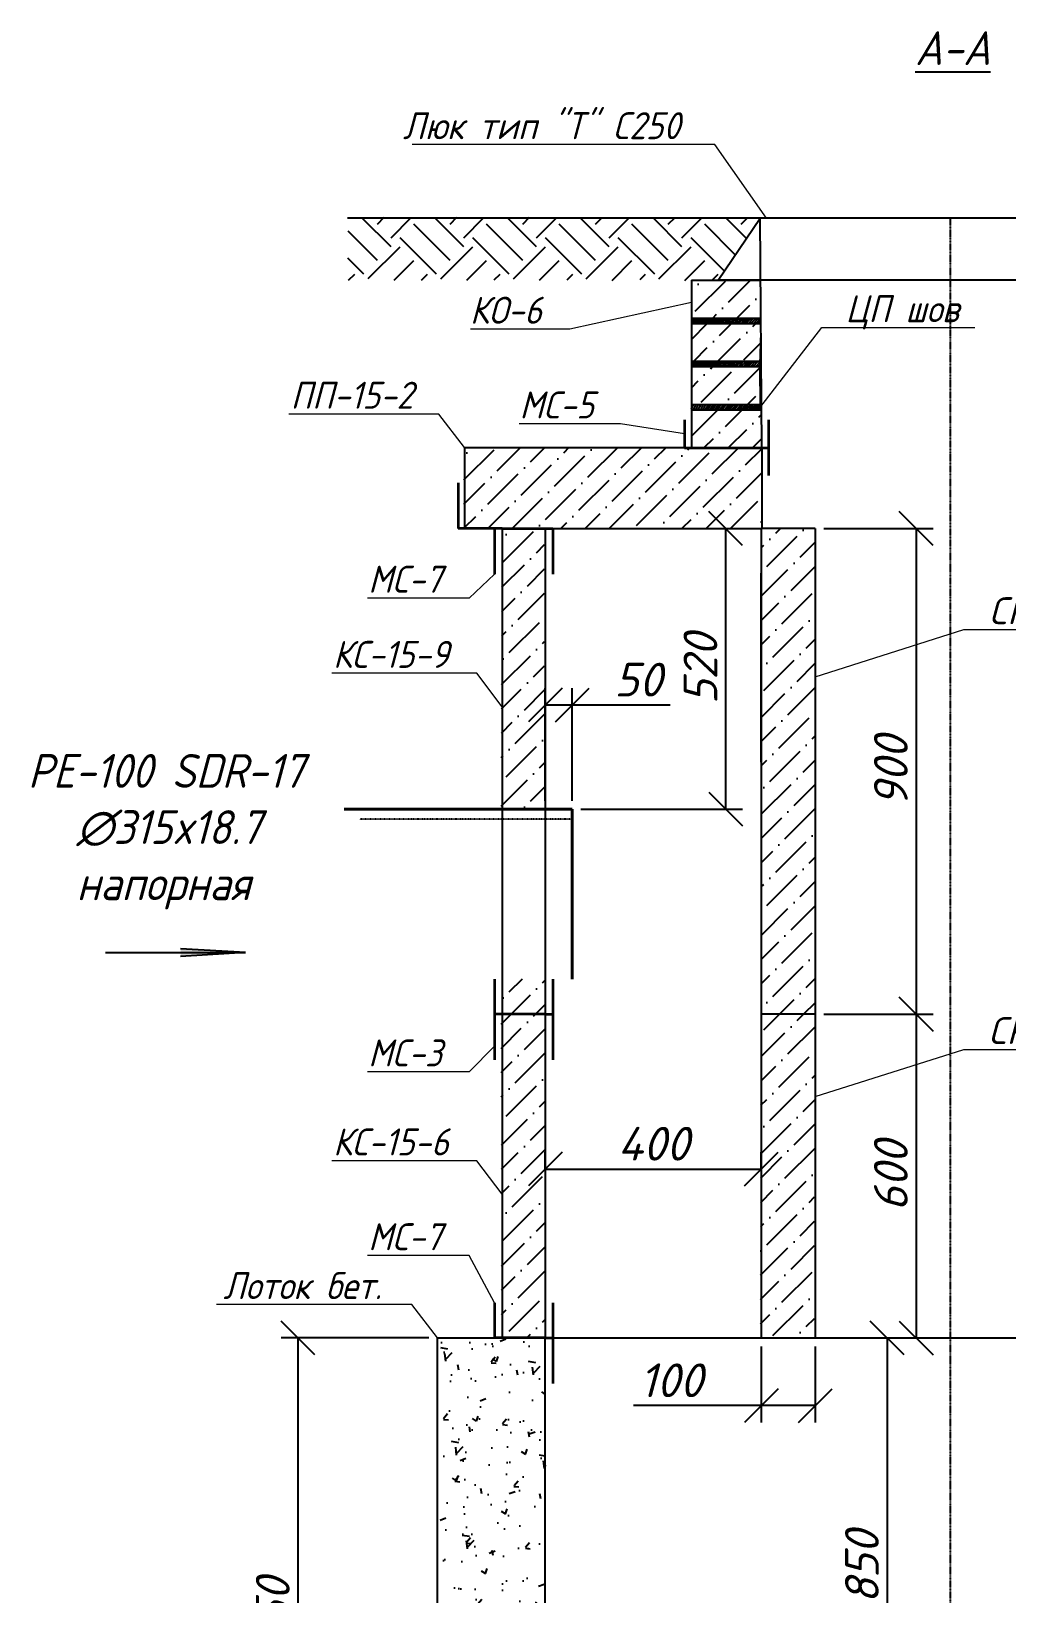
# Model space of a CAD drawing. Header units: millimetres. Extents: x 41756989 to 44740435, y 21258419 to 23626306.
# Drawn here: x 42554374 to 42590507, y 22031463 to 22089374 of the extents above; entities that cross this region are included whole.
import ezdxf
from ezdxf import colors
from ezdxf.entities.mleader import LeaderData, LeaderLine
from ezdxf.math import Vec2, Vec3

# ---------------------------------------------------------------- set-up
doc = ezdxf.new("R2010")
doc.units = ezdxf.units.MM
doc.linetypes.add('ACAD_ISO10W100', pattern=[18.5, 12, -3, 0.5, -3])
doc.linetypes.add('DASHED', pattern=[0.75, 0.5, -0.25])
doc.layers.add('ВК_К1_текст', color=34, linetype='Continuous')
doc.styles.add('note', font='isocpeur.ttf', dxfattribs={"width": 0.9, "oblique": 15})
doc.styles.get("Standard").update_dxf_attribs({"font": 'isocpeui.ttf'})
doc.dimstyles.new('ISO-25', dxfattribs={"dimtxt": 2.5, "dimasz": 2.5, "dimexe": 1.25, "dimexo": 0.625, "dimtad": 1, "dimtxsty": 'Standard', "dimcen": 2.5, "dimadec": 0, "dimazin": 0, "dimtfac": 1, "dimtmove": 0, "dimatfit": 3, "dimfxl": 1, "dimarcsym": 0})
pattern_1 = [(45, (-809614603.9085054, -416697185.6529523), (336.7596045400934, 1234.785216647009), [1587.5, -317.5, 0, -317.5])]
pattern_2 = [(45, (-809614603.9085054, -416695445.6529524), (336.7596045400934, 1234.785216647009), [1587.5, -317.5, 0, -317.5])]

# ---------------------------------------------------------------- blocks, each defined once
blk = doc.blocks.new('_Oblique')
at = {"color": 0, "linetype": 'ByBlock', "lineweight": -2}
blk.add_line((-0.5, -0.5), (0.5, 0.5), dxfattribs=at)
blk = doc.blocks.new('*D79')
at = {"color": 0, "lineweight": -2, "transparency": 16777216}
for p, q in [((42573415.75092819, 22047216.34623943), (42573415.75092819, 22047830.7353609)), ((42581415.75092819, 22047216.34623943), (42581415.75092819, 22047830.7353609)), ((42573415.75092819, 22047205.7353609), (42581415.75092819, 22047205.7353609))]:
    blk.add_line(p, q, dxfattribs=at)
at = {"layer": 'Defpoints', "color": 0, "transparency": 16777216}
for p in [(42573415.75092819, 22046903.84623943), (42581415.75092819, 22047205.7353609), (42581415.75092819, 22046903.84623943)]:
    blk.add_point(p, dxfattribs=at)
at = {"color": 0, "lineweight": -2, "transparency": 16777216, "xscale": 1250, "yscale": 1250, "zscale": 1250, "rotation": 180}
blk.add_blockref('_Oblique', (42573415.75092819, 22047205.7353609), dxfattribs=at)
at = {"color": 0, "lineweight": -2, "transparency": 16777216, "xscale": 1250, "yscale": 1250, "zscale": 1250}
blk.add_blockref('_Oblique', (42581415.75092819, 22047205.7353609), dxfattribs=at)
at = {"color": 0, "lineweight": 5, "transparency": 16777216, "insert": (42577415.75092819, 22048143.2353609), "char_height": 1250, "attachment_point": 5}
blk.add_mtext('400', dxfattribs=at)
blk = doc.blocks.new('*D74')
at = {"color": 0, "lineweight": -2, "transparency": 16777216}
for p, q in [((42572128.25092819, 22070944.46019886), (42580723.78521302, 22070944.46019886)), ((42580098.78521302, 22060544.46019898), (42580098.78521302, 22070944.46019886)), ((42574728.25092819, 22060544.46019898), (42580723.78521302, 22060544.46019898))]:
    blk.add_line(p, q, dxfattribs=at)
at = {"layer": 'Defpoints', "color": 0, "transparency": 16777216}
for p in [(42571815.75092819, 22070944.46019886), (42580098.78521302, 22070944.46019886), (42574415.75092819, 22060544.46019898)]:
    blk.add_point(p, dxfattribs=at)
at = {"color": 0, "lineweight": -2, "transparency": 16777216, "xscale": 1250, "yscale": 1250, "zscale": 1250}
for p, rotation in [((42580098.78521302, 22070944.46019886), 90), ((42580098.78521302, 22060544.46019898), 270)]:
    blk.add_blockref('_Oblique', p, dxfattribs=dict(at, rotation=rotation))
at = {"color": 0, "lineweight": 5, "transparency": 16777216, "insert": (42579161.28521302, 22065744.46019893), "char_height": 1250, "attachment_point": 5, "rotation": 90}
blk.add_mtext('520', dxfattribs=at)
blk = doc.blocks.new('*D75')
at = {"color": 0, "lineweight": -2, "transparency": 16777216}
for p, q in [((42573415.75092807, 22060856.91324012), (42573415.75092807, 22065031.12990461)), ((42574415.75092819, 22060856.96019898), (42574415.75092819, 22065031.12990461)), ((42573415.75092807, 22064406.12990461), (42574415.75092819, 22064406.12990461)), ((42574415.75092819, 22064406.12990461), (42578039.8039585, 22064406.12990461))]:
    blk.add_line(p, q, dxfattribs=at)
at = {"layer": 'Defpoints', "color": 0, "transparency": 16777216}
for p in [(42574415.75092819, 22064406.12990461), (42573415.75092807, 22060544.41324012), (42574415.75092819, 22060544.46019898)]:
    blk.add_point(p, dxfattribs=at)
at = {"color": 0, "lineweight": -2, "transparency": 16777216, "xscale": 1250, "yscale": 1250, "zscale": 1250, "rotation": 180}
blk.add_blockref('_Oblique', (42573415.75092807, 22064406.12990461), dxfattribs=at)
at = {"color": 0, "lineweight": -2, "transparency": 16777216, "xscale": 1250, "yscale": 1250, "zscale": 1250}
blk.add_blockref('_Oblique', (42574415.75092819, 22064406.12990461), dxfattribs=at)
at = {"color": 0, "lineweight": 5, "transparency": 16777216, "insert": (42576852.77744334, 22065343.62990461), "char_height": 1250, "attachment_point": 5}
blk.add_mtext('50', dxfattribs=at)
blk = doc.blocks.new('*D78')
at = {"color": 0, "lineweight": -2, "transparency": 16777216}
for p, q in [((42583728.25092819, 22040944.4601988), (42586704.591216, 22040944.4601988)), ((42586079.591216, 22040944.4601988), (42586079.591216, 22023955.48106418)), ((42583728.25092819, 22023955.48106418), (42586704.591216, 22023955.48106418))]:
    blk.add_line(p, q, dxfattribs=at)
at = {"layer": 'Defpoints', "color": 0, "transparency": 16777216}
for p in [(42583415.75092819, 22040944.4601988), (42583415.75092819, 22023955.48106418), (42586079.591216, 22023955.48106418)]:
    blk.add_point(p, dxfattribs=at)
at = {"color": 0, "lineweight": -2, "transparency": 16777216, "xscale": 1250, "yscale": 1250, "zscale": 1250}
for p, rotation in [((42586079.591216, 22040944.4601988), 90), ((42586079.591216, 22023955.48106418), 270)]:
    blk.add_blockref('_Oblique', p, dxfattribs=dict(at, rotation=rotation))
at = {"color": 0, "lineweight": 5, "transparency": 16777216, "insert": (42585142.09121599, 22032449.9706315), "char_height": 1250, "attachment_point": 5, "rotation": 90}
blk.add_mtext('850', dxfattribs=at)
blk = doc.blocks.new('*D82')
at = {"color": 0, "lineweight": -2, "transparency": 16777216}
for p, q in [((42583728.25092819, 22070944.46019886), (42587776.45117894, 22070944.46019886)), ((42587151.45117894, 22070944.46019886), (42587151.45117894, 22052944.46019886)), ((42583728.25092819, 22052944.46019886), (42587776.45117894, 22052944.46019886))]:
    blk.add_line(p, q, dxfattribs=at)
at = {"layer": 'Defpoints', "color": 0, "transparency": 16777216}
for p in [(42583415.75092819, 22070944.46019886), (42583415.75092819, 22052944.46019886), (42587151.45117894, 22052944.46019886)]:
    blk.add_point(p, dxfattribs=at)
at = {"color": 0, "lineweight": -2, "transparency": 16777216, "xscale": 1250, "yscale": 1250, "zscale": 1250}
for p, rotation in [((42587151.45117894, 22070944.46019886), 90), ((42587151.45117894, 22052944.46019886), 270)]:
    blk.add_blockref('_Oblique', p, dxfattribs=dict(at, rotation=rotation))
at = {"color": 0, "lineweight": 5, "transparency": 16777216, "insert": (42586213.95117893, 22061944.46019887), "char_height": 1250, "attachment_point": 5, "rotation": 90}
blk.add_mtext('900', dxfattribs=at)
blk = doc.blocks.new('*D83')
at = {"color": 0, "lineweight": -2, "transparency": 16777216}
for p, q in [((42583728.25092819, 22052944.46019886), (42587776.45117894, 22052944.46019886)), ((42587151.45117894, 22052944.46019886), (42587151.45117894, 22040944.46019886)), ((42583728.25092819, 22040944.46019886), (42587776.45117894, 22040944.46019886))]:
    blk.add_line(p, q, dxfattribs=at)
at = {"layer": 'Defpoints', "color": 0, "transparency": 16777216}
for p in [(42583415.75092819, 22052944.46019886), (42583415.75092819, 22040944.46019886), (42587151.45117894, 22040944.46019886)]:
    blk.add_point(p, dxfattribs=at)
at = {"color": 0, "lineweight": -2, "transparency": 16777216, "xscale": 1250, "yscale": 1250, "zscale": 1250}
for p, rotation in [((42587151.45117894, 22052944.46019886), 90), ((42587151.45117894, 22040944.46019886), 270)]:
    blk.add_blockref('_Oblique', p, dxfattribs=dict(at, rotation=rotation))
at = {"color": 0, "lineweight": 5, "transparency": 16777216, "insert": (42586213.95117893, 22046944.46019887), "char_height": 1250, "attachment_point": 5, "rotation": 90}
blk.add_mtext('600', dxfattribs=at)
blk = doc.blocks.new('*D84')
at = {"color": 0, "lineweight": -2, "transparency": 16777216}
for p, q in [((42569103.25092819, 22040944.46019886), (42563632.29902676, 22040944.46019886)), ((42564257.29902676, 22019944.46019886), (42564257.29902676, 22040944.46019886)), ((42569103.25092807, 22019944.46019886), (42563632.29902676, 22019944.46019886))]:
    blk.add_line(p, q, dxfattribs=at)
at = {"layer": 'Defpoints', "color": 0, "transparency": 16777216}
for p in [(42564257.29902676, 22040944.46019886), (42569415.75092819, 22040944.46019886), (42569415.75092807, 22019944.46019886)]:
    blk.add_point(p, dxfattribs=at)
at = {"color": 0, "lineweight": -2, "transparency": 16777216, "xscale": 1250, "yscale": 1250, "zscale": 1250}
for p, rotation in [((42564257.29902676, 22040944.46019886), 90), ((42564257.29902676, 22019944.46019886), 270)]:
    blk.add_blockref('_Oblique', p, dxfattribs=dict(at, rotation=rotation))
at = {"color": 0, "lineweight": 5, "transparency": 16777216, "insert": (42563319.79902675, 22030444.46019887), "char_height": 1250, "attachment_point": 5, "rotation": 90}
blk.add_mtext('1050', dxfattribs=at)
blk = doc.blocks.new('_None')
blk = doc.blocks.new('*D80')
at = {"color": 0, "lineweight": -2, "transparency": 16777216}
for p, q in [((42581415.75092819, 22040631.96019886), (42581415.75092819, 22037811.81393675)), ((42583415.75092819, 22040631.96019886), (42583415.75092819, 22037811.81393675)), ((42581415.75092819, 22038436.81393675), (42576677.5880494, 22038436.81393675)), ((42583415.75092819, 22038436.81393675), (42581415.75092819, 22038436.81393675))]:
    blk.add_line(p, q, dxfattribs=at)
at = {"layer": 'Defpoints', "color": 0, "transparency": 16777216}
for p in [(42581415.75092819, 22040944.46019886), (42583415.75092819, 22040944.46019886), (42583415.75092819, 22038436.81393675)]:
    blk.add_point(p, dxfattribs=at)
at = {"color": 0, "lineweight": -2, "transparency": 16777216, "xscale": 1250, "yscale": 1250, "zscale": 1250, "rotation": 180}
blk.add_blockref('_Oblique', (42581415.75092819, 22038436.81393675), dxfattribs=at)
at = {"color": 0, "lineweight": -2, "transparency": 16777216, "xscale": 1250, "yscale": 1250, "zscale": 1250}
blk.add_blockref('_Oblique', (42583415.75092819, 22038436.81393675), dxfattribs=at)
at = {"color": 0, "lineweight": 5, "transparency": 16777216, "insert": (42578072.47441304, 22039374.31393675), "char_height": 1250, "attachment_point": 5}
blk.add_mtext('100', dxfattribs=at)

msp = doc.modelspace()

# ---------------------------------------------------------------- hatches: boundary and pattern name
at = {"transparency": 33554534}
h = msp.add_hatch(dxfattribs=at)
h.set_pattern_fill('EARTH', color=256, scale=300, angle=45)
h.set_pattern_definition([(45, (-809614603.9085054, -416697185.6529523), (2.842170943040401e-13, 2694.076836320746), [1905, -1905]), (45, (-809615109.0479122, -416696680.5135455), (2.842170943040401e-13, 2694.076836320746), [1905, -1905]), (45, (-809615614.187319, -416696175.3741387), (2.842170943040401e-13, 2694.076836320746), [1905, -1905]), (135, (-809615614.187319, -416695838.6145341), (-2694.076836320746, 2.842170943040401e-13), [1905, -1905]), (135, (-809615109.0479122, -416695333.4751273), (-2694.076836320746, 2.842170943040401e-13), [1905, -1905]), (135, (-809614603.9085054, -416694828.3357205), (-2694.076836320746, 2.842170943040401e-13), [1905, -1905])])
h.paths.add_polyline_path([(42579815.75092819, 22080144.46019898), (42581375.55911306, 22082444.46019898), (42566091.97378746, 22082444.46019898), (42566091.97378746, 22080144.46019898)])
at = {"transparency": 33554539}
h = msp.add_hatch(dxfattribs=at)
h.set_pattern_fill('ANSI36', color=256, scale=200)
h.set_pattern_definition([(45, (5031.486268930137, 4289.741566158831), (336.7596045400934, 1234.785216647009), [1587.5, -317.5, 0, -317.5])])
h.paths.add_polyline_path([(42581433.39195135, 22073944.46019886), (42581423.86654269, 22075344.46019886), (42578825.73568252, 22075344.46019886), (42578825.73568252, 22073944.46019886)])
h.paths.add_polyline_path([(42581422.50577003, 22075544.46019898), (42581412.98036136, 22076944.46019886), (42578825.73568252, 22076944.46019886), (42578825.73568252, 22075544.46019886)])
h.paths.add_polyline_path([(42578825.73568252, 22078544.46019886), (42578825.73568252, 22077144.46019886), (42581411.6195887, 22077144.4601988), (42581402.09418004, 22078544.46019886)])
h.paths.add_polyline_path([(42578825.73568252, 22080144.46019886), (42578825.73568252, 22078744.46019886), (42581400.73340737, 22078744.46019898), (42581391.20799872, 22080144.46019898)])
h = msp.add_hatch()
h.set_pattern_fill('ANSI31', color=256, scale=20)
h.set_pattern_definition([(45, (-809614603.9085054, -416697185.6529523), (-44.90128060534576, 44.90128060534577), [])])
h.paths.add_polyline_path([(42581400.73340729, 22078744.46019898), (42578825.73568252, 22078744.46019886), (42578825.73568252, 22078544.46019886), (42581402.09418002, 22078544.46019886)])
h.paths.add_polyline_path([(42581411.61958876, 22077144.4601988), (42578825.73568252, 22077144.46019886), (42578825.73568252, 22076944.46019886), (42581412.98036125, 22076944.46019886)])
h.paths.add_polyline_path([(42581422.50577, 22075544.46019898), (42578825.73568252, 22075544.46019886), (42578825.73568252, 22075344.46019886), (42581423.86654273, 22075344.46019886)])
h = msp.add_hatch(dxfattribs=at)
h.set_pattern_fill('ANSI36', color=256, scale=200)
h.set_pattern_definition(pattern_1)
h.paths.add_polyline_path([(42581433.39195135, 22070944.4601988), (42581433.39195135, 22073944.46019874), (42570415.75092819, 22073944.4601988), (42570415.75092819, 22070944.4601988)])
h.paths.add_polyline_path([(42595415.75092819, 22073944.4601988), (42595415.75092819, 22070944.4601988), (42606415.75092819, 22070944.4601988), (42606415.75092819, 22073944.4601988)])
h = msp.add_hatch(dxfattribs=at)
h.set_pattern_fill('ANSI36', color=256, scale=200)
h.set_pattern_definition(pattern_1)
h.paths.add_polyline_path([(42573415.75092807, 22070944.46019886), (42571815.75092807, 22070944.46019886), (42571815.75092807, 22060544.31346915), (42573415.75092807, 22060544.40376441)])
h.paths.add_polyline_path([(42573415.75092807, 22054244.46019898), (42571815.75092807, 22054244.46019898), (42571815.75092807, 22052944.46019886), (42573415.75092807, 22052944.46019886)])
h.paths.add_polyline_path([(42573415.75092807, 22052944.46019886), (42571815.75092807, 22052944.46019886), (42571815.75092807, 22040944.46019886), (42573415.75092807, 22040944.46019886)])
h = msp.add_hatch(dxfattribs=at)
h.set_pattern_fill('ANSI36', color=256, scale=200)
h.set_pattern_definition(pattern_2)
h.paths.add_polyline_path([(42583415.75092819, 22070944.46019886), (42581415.75092819, 22070944.46019886), (42581415.75092819, 22052944.4601988), (42583415.75092819, 22052944.4601988)])
h = msp.add_hatch()
h.set_pattern_fill('ANSI31', color=256, scale=1.066666666666667)
h.set_pattern_definition([(44.99999999999999, (41132879.22255984, 17066556.75211217), (-0.09428090415820634, 0.09428090415820635), [])])
h.paths.add_polyline_path([(42562311.79059461, 22055227.69580407), (42559905.86398867, 22055227.69580407), (42559905.86398867, 22055083.58479197)])
h.paths.add_polyline_path([(42559905.86398867, 22055371.80681612), (42559905.86398867, 22055227.69580407), (42562311.79059461, 22055227.69580407)])
h = msp.add_hatch(dxfattribs=at)
h.set_pattern_fill('ANSI36', color=256, scale=200)
h.set_pattern_definition(pattern_2)
h.paths.add_polyline_path([(42583415.75092819, 22052944.4601988), (42581415.75092819, 22052944.4601988), (42581415.75092819, 22040944.4601988), (42583415.75092819, 22040944.4601988)])
at = {"transparency": 33554567}
h = msp.add_hatch(dxfattribs=at)
h.set_pattern_fill('AR-CONC', color=256, scale=12)
h.set_pattern_definition([(49.99999999999999, (-809614603.9085054, -416697185.6529523), (2186.216027952048, -191.269026466837), [228.6, -2514.6]), (355, (-809614603.9085054, -416697185.6529523), (-422.9210570996321, 2292.682142868422), [182.88, -2011.68701004]), (100.4514447, (-809614421.7244214, -416697201.5919943), (1763.294965084239, 2101.413022946341), [194.2801056, -2137.0829352]), (46.18420000000002, (-809614603.9085054, -416696576.0529523), (3252.948490705558, -504.5079351927257), [342.8999999999995, -3771.899999999996]), (96.63555760999992, (-809614332.8297055, -416696618.0949523), (2848.849608618036, 2969.113495172658), [291.42027768, -3205.62729792]), (351.1841511700001, (-809614603.9085054, -416696576.0529523), (2848.849608779724, 2969.113495026391), [274.31960484, -3017.51678304]), (21, (-809614299.1085055, -416696728.4529523), (1819.37269522959, -1227.182378245051), [228.6, -2514.6]), (326.0000000000001, (-809614299.1085055, -416696728.4529523), (741.6243401717647, 2210.255593467831), [182.88, -2011.68]), (71.45144499999999, (-809614147.4941143, -416696830.7181512), (2560.997031344594, 983.0732266308628), [194.2801056, -2137.0792512]), (37.50000000000001, (-809614603.9085054, -416697185.6529523), (37.0632390071018, 1014.660466477837), [0, -1987.296, 0, -2042.16, 0, -2019.3]), (7.499999999999999, (-809614603.9085054, -416697185.6529523), (801.8359501236689, 1202.166897817434), [0, -1164.336, 0, -1941.576, 0, -769.62]), (327.5, (-809615283.6125054, -416697185.6529523), (1627.087142002457, -68.74492791208132), [0, -762, 0, -2377.44, 0, -3154.679999999999]), (317.5, (-809615588.4125054, -416697185.6529523), (1777.550176632217, 305.1178923999963), [0, -990.5999999999999, 0, -1578.864, 0, -2240.28])])
h.paths.add_polyline_path([(42569415.75092807, 22019944.46019886), (42588415.75092819, 22019944.46019886), (42588415.75092819, 22023788.58753858), (42584415.75092819, 22023955.48106418), (42584403.27030328, 22023955.48106418), (42584403.27030328, 22023575.94458781), (42573415.75092819, 22023575.94458781), (42573415.75092819, 22023955.48106418), (42573415.75092819, 22040944.46019886), (42569415.75092807, 22040944.46019886)])

# ---------------------------------------------------------------- linework, layer by layer
for p, q in [((42579815.75092819, 22082444.46019898), (42566091.97378746, 22082444.46019898)), ((42597015.75092819, 22082444.46019898), (42579815.75092819, 22082444.46019898)), ((42579815.75092819, 22080144.46019898), (42581375.55911306, 22082444.46019898)), ((42581433.39195135, 22073944.4601988), (42581375.55911306, 22082444.46019898)), ((42578825.73568252, 22080144.46019886), (42578825.73568252, 22073944.4601988)), ((42578825.73568252, 22080144.46019886), (42581400.73340765, 22080144.46019898)), ((42597015.75092819, 22080144.46019898), (42579815.75092819, 22080144.46019898)), ((42578825.73568252, 22078744.46019886), (42581400.73340765, 22078744.46019898)), ((42578825.73568252, 22078544.46019886), (42581402.09418014, 22078544.46019886)), ((42578825.73568252, 22077144.46019886), (42581411.61958888, 22077144.4601988)), ((42578825.73568252, 22076944.46019886), (42581412.98036161, 22076944.46019886)), ((42578825.73568252, 22075544.46019886), (42581422.50577024, 22075544.46019898)), ((42578825.73568252, 22075344.46019886), (42581423.86654285, 22075344.46019886)), ((42570415.75092819, 22073944.4601988), (42581433.39195147, 22073944.4601988)), ((42570415.75092819, 22073944.4601988), (42570415.75092819, 22070944.4601988)), ((42571815.75092807, 22073944.46019886), (42581433.39195135, 22073944.46019886)), ((42581433.39195135, 22073944.4601988), (42581433.39195135, 22070944.4601988)), ((42570415.75092819, 22070944.4601988), (42581433.39195135, 22070944.4601988)), ((42571815.75092807, 22070944.46019886), (42571815.75092807, 22040944.4601988)), ((42573415.75092807, 22070944.4601988), (42573415.75092807, 22040944.4601988)), ((42581415.75092819, 22070944.46019886), (42581415.75092819, 22052944.46019886)), ((42583415.75092819, 22070944.46019886), (42581415.75092819, 22070944.46019886)), ((42583415.75092819, 22070944.46019886), (42583415.75092819, 22052944.46019886)), ((42581415.75092819, 22062284.46019886), (42581415.75092819, 22069284.46019886)), ((42581415.75092819, 22065316.96739135), (42581415.75092819, 22062284.46019886)), ((42562311.79059461, 22055227.69580407), (42559905.86398867, 22055371.80681612)), ((42557127.33648232, 22055227.69580407), (42562311.79059461, 22055227.69580407)), ((42562311.79059461, 22055227.69580407), (42559905.86398867, 22055083.58479197)), ((42573415.75092795, 22052944.46019886), (42571815.75092807, 22052944.46019886)), ((42581415.75092819, 22052944.4601988), (42581415.75092819, 22040944.4601988)), ((42583415.75092819, 22052944.4601988), (42581415.75092819, 22052944.4601988)), ((42583415.75092819, 22052944.4601988), (42583415.75092819, 22040944.4601988)), ((42569415.75092807, 22019944.46019886), (42569415.75092807, 22040944.46019886)), ((42569415.75092819, 22040944.46019886), (42607095.34802034, 22040944.46019886)), ((42573415.75092819, 22023955.48106418), (42573415.75092819, 22040944.46019886)), ((42581415.75092819, 22040944.4601988), (42583415.75092819, 22040944.4601988))]:
    msp.add_line(p, q)
at = {"color": 1, "linetype": 'ACAD_ISO10W100', "ltscale": 0.02}
msp.add_line((42588415.75092819, 22082444.46019898), (42588415.75092819, 22019944.46019898), dxfattribs=at)
at = {"lineweight": 35}
for p, q in [((42578575.58729163, 22074967.98181711), (42578575.58729163, 22073935.62194429)), ((42581693.18601993, 22072903.26207147), (42581693.18601993, 22074967.98181711)), ((42570181.97948828, 22072636.78845022), (42570181.97948828, 22070944.4601988)), ((42571815.75092819, 22070944.4601988), (42570181.97948828, 22070944.4601988)), ((42571532.08859149, 22070944.4601988), (42571532.08859149, 22069252.13194744)), ((42571815.75092843, 22070944.4601988), (42573415.75092819, 22070944.4601988)), ((42573415.75092819, 22070944.4601988), (42573699.41326502, 22070944.4601988)), ((42573699.41326502, 22070944.4601988), (42573699.41326502, 22069252.13194744)), ((42571532.08859149, 22054244.46019898), (42571532.08859149, 22051252.1319475)), ((42573699.41326502, 22054244.46019898), (42573699.41326502, 22051252.1319475)), ((42571815.75092819, 22052944.46019886), (42571532.08859149, 22052944.46019886)), ((42573415.75092807, 22052944.46019886), (42571815.75092819, 22052944.46019886)), ((42573415.75092819, 22052944.46019886), (42573699.41326502, 22052944.46019886)), ((42571532.08859149, 22042244.46019898), (42571532.08859149, 22040944.46019886)), ((42573699.41326502, 22042244.46019898), (42573699.41326502, 22039252.1319475)), ((42571815.75092819, 22040944.46019886), (42571532.08859149, 22040944.46019886)), ((42573415.75092807, 22040944.46019886), (42571815.75092819, 22040944.46019886)), ((42573415.75092819, 22040944.46019886), (42573699.41326502, 22040944.46019886))]:
    msp.add_line(p, q, dxfattribs=at)
at = {"lineweight": 40}
for p, q in [((42565963.5645707, 22060543.98320363), (42574415.75092819, 22060544.46019898)), ((42574415.75092819, 22060544.46019898), (42574415.75092819, 22054244.46019898))]:
    msp.add_line(p, q, dxfattribs=at)
at = {"linetype": 'DASHED', "ltscale": 0.1}
msp.add_line((42574415.75092819, 22060174.46019886), (42566536.92191663, 22060174.46019898), dxfattribs=at)
at = {"lineweight": 35}
msp.add_lwpolyline([(42578575.58729163, 22073935.62194429), (42581693.18601993, 22073935.62194429)], dxfattribs=at)

# ---------------------------------------------------------------- texts
at = {"char_height": 1250, "style": 'note'}
for s, insert, width, attachment_point in [('{\\LА-А}', (42588507.29142597, 22088747.96182647), 20962.79396285862, 5), ('\\pi4.1949e+006;PE-100 SDR-17\\P\\pi4.1967e+006;∅315x18.7\\P\\pi4.1967e+006;напорная', (38359351.97469941, 22062585.73450003), 8400000, 1)]:
    msp.add_mtext(s, dxfattribs=dict(at, insert=insert, width=width, attachment_point=attachment_point))

# ---------------------------------------------------------------- dimensions: what is measured, and where the dimension line sits
at = {"lineweight": 5}
for base, p1, p2, picture, middle in [((42580098.78521302, 22070944.46019886), (42574415.75092819, 22060544.46019898), (42571815.75092819, 22070944.46019886), '*D74', (42579161.28521302, 22065744.46019893)), ((42587151.45117894, 22052944.46019886), (42583415.75092819, 22070944.46019886), (42583415.75092819, 22052944.46019886), '*D82', (42586213.95117893, 22061944.46019887)), ((42587151.45117894, 22040944.46019886), (42583415.75092819, 22052944.46019886), (42583415.75092819, 22040944.46019886), '*D83', (42586213.95117893, 22046944.46019887)), ((42564257.29902676, 22040944.46019886), (42569415.75092807, 22019944.46019886), (42569415.75092819, 22040944.46019886), '*D84', (42563319.79902675, 22030444.46019887))]:
    dim = msp.add_linear_dim(base=base, p1=p1, p2=p2, angle=90, dimstyle='ISO-25', override={"dimscale": 500.0000000000001, "dimlfac": 0.05, "dimblk1": 'Oblique', "dimblk2": 'Oblique', "dimsah": 1}, dxfattribs=at)
    dim.commit()
    dim.dimension.update_dxf_attribs({"geometry": picture, "text_midpoint": middle})
for base, p1, p2, picture, middle in [((42574415.75092819, 22064406.12990461), (42573415.75092807, 22060544.41324012), (42574415.75092819, 22060544.46019898), '*D75', (42576852.77744334, 22065343.62990461)), ((42581415.75092819, 22047205.7353609), (42573415.75092819, 22046903.84623943), (42581415.75092819, 22046903.84623943), '*D79', (42577415.75092819, 22048143.2353609))]:
    dim = msp.add_linear_dim(base=base, p1=p1, p2=p2, dimstyle='ISO-25', override={"dimscale": 500.0000000000001, "dimlfac": 0.05, "dimblk1": 'Oblique', "dimblk2": 'Oblique', "dimsah": 1}, dxfattribs=at)
    dim.commit()
    dim.dimension.update_dxf_attribs({"geometry": picture, "text_midpoint": middle})
dim = msp.add_linear_dim(base=(42586079.591216, 22023955.48106418), p1=(42583415.75092819, 22040944.4601988), p2=(42583415.75092819, 22023955.48106418), angle=90, text='850', dimstyle='ISO-25', override={"dimscale": 500.0000000000001, "dimdec": 0, "dimlfac": 0.05, "dimblk1": 'Oblique', "dimblk2": 'Oblique', "dimsah": 1}, dxfattribs=at)
dim.commit()
dim.dimension.update_dxf_attribs({"geometry": '*D78', "text_midpoint": (42585142.09121599, 22032449.9706315)})
dim = msp.add_linear_dim(base=(42583415.75092819, 22038436.81393675), p1=(42581415.75092819, 22040944.46019886), p2=(42583415.75092819, 22040944.46019886), dimstyle='ISO-25', override={"dimscale": 500.0000000000001, "dimlfac": 0.05, "dimblk1": 'Oblique', "dimblk2": 'Oblique', "dimsah": 1}, dxfattribs=at)
dim.commit()
dim.dimension.update_dxf_attribs({"geometry": '*D80', "text_midpoint": (42578072.47441304, 22038436.81393675), "dimtype": 160})

# ---------------------------------------------------------------- leaders
at = {"layer": 'ВК_К1_текст', "color": 0, "linetype": 'Continuous', "lineweight": 5}
ml = msp.add_multileader_mtext('Standard', dxfattribs=at)
ml.set_content('Люк тип "Т" С250', style='note')
ml.set_leader_properties(lineweight=15)
ml.set_arrow_properties(name='NONE')
ml.build(insert=Vec2(0, 0))
ml.multileader.update_dxf_attribs({"text_left_attachment_type": 6, "text_right_attachment_type": 6, "dogleg_length": 0.1, "arrow_head_size": 1000, "scale": 20})
ctx = ml.context
ctx.base_point, ctx.scale, ctx.char_height, ctx.arrow_head_size, ctx.landing_gap_size, ctx.plane_origin = Vec3(42566882.47204243, 22085174.11407785), 20, 1000, 1000, 800, Vec3(42545108.07279066, 21511906.50240932)
ctx.left_attachment, ctx.right_attachment, ctx.text_align_type = 6, 6, 1
notes = []
notes.append((ctx, [(1, (1, 1, 0), (42579700.03832761, 22085174.11407785), (-1, 0), 40, [(0, [(42581613.31726889, 22082444.46019898)], 0, [])])]))
ctx.mtext.insert, ctx.mtext.alignment, ctx.mtext.flow_direction = Vec3(42573271.25518505, 22086374.11407785), 2, 5
ml = msp.add_multileader_mtext('Standard', dxfattribs=at)
ml.set_content('КО-6', style='note')
ml.set_leader_properties(lineweight=15)
ml.set_arrow_properties(name='NONE')
ml.build(insert=Vec2(0, 0))
ml.multileader.update_dxf_attribs({"text_left_attachment_type": 6, "text_right_attachment_type": 6, "dogleg_length": 0.1, "arrow_head_size": 1000, "scale": 20})
ctx = ml.context
ctx.base_point, ctx.scale, ctx.char_height, ctx.arrow_head_size, ctx.landing_gap_size, ctx.plane_origin = Vec3(42569625.45538578, 22078334.582916), 20, 1000, 1000, 800, Vec3(42542320.49120429, 21504482.2806742)
ctx.left_attachment, ctx.right_attachment, ctx.text_align_type = 6, 6, 1
notes.append((ctx, [(1, (1, 1, 0), (42574321.35377064, 22078334.582916), (-1, 0), 40, [(3, [(42578825.73568252, 22075020.23846386), (42578825.73568252, 22076290.95313302), (42578825.73568252, 22077749.89234275), (42578825.73568252, 22079319.59250769)], 0, [])])]))
ctx.mtext.insert, ctx.mtext.alignment, ctx.mtext.flow_direction = Vec3(42571953.40457812, 22079534.582916), 2, 5
ml = msp.add_multileader_mtext('Standard', dxfattribs=at)
ml.set_content('ЦП шов ', style='note')
ml.set_leader_properties(lineweight=15)
ml.set_arrow_properties(name='NONE')
ml.build(insert=Vec2(0, 0))
ml.multileader.update_dxf_attribs({"text_left_attachment_type": 6, "text_right_attachment_type": 6, "dogleg_length": 0.1, "arrow_head_size": 1000, "scale": 20})
ctx = ml.context
ctx.base_point, ctx.scale, ctx.char_height, ctx.arrow_head_size, ctx.landing_gap_size, ctx.plane_origin = Vec3(42583697.40420714, 22078391.02915583), 20, 1000, 1000, 800, Vec3(42551833.48667327, 21504863.72625409)
ctx.left_attachment, ctx.right_attachment, ctx.text_align_type = 6, 6, 1
notes.append((ctx, [(0, (1, 1, 0), (42583657.40420714, 22078391.02915583), (1, 0), 40, [(2, [(42581401.59356299, 22078618.03855489), (42581348.9888666, 22077007.60846506), (42581357.25883606, 22075414.78419499)], 0, [])])]))
ctx.mtext.insert, ctx.mtext.alignment, ctx.mtext.flow_direction = Vec3(42586638.17372265, 22079591.02915583), 2, 5
ml = msp.add_multileader_mtext('Standard', dxfattribs=at)
ml.set_content('ПП-15-2', style='note')
ml.set_leader_properties(lineweight=15)
ml.set_arrow_properties(name='NONE')
ml.build(insert=Vec2(0, 0))
ml.multileader.update_dxf_attribs({"text_left_attachment_type": 6, "text_right_attachment_type": 6, "dogleg_length": 0.1, "arrow_head_size": 1000, "scale": 20})
ctx = ml.context
ctx.base_point, ctx.scale, ctx.char_height, ctx.arrow_head_size, ctx.landing_gap_size, ctx.plane_origin = Vec3(42563067.41248963, 22075184.18919478), 20, 1000, 1000, 800, Vec3(42533910.50644997, 21503406.50240914)
ctx.left_attachment, ctx.right_attachment, ctx.text_align_type = 6, 6, 1
notes.append((ctx, [(1, (1, 1, 0), (42569473.31087449, 22075184.18919478), (-1, 0), 40, [(0, [(42570415.75092819, 22073944.4601988)], 0, [])])]))
ctx.mtext.insert, ctx.mtext.alignment, ctx.mtext.flow_direction = Vec3(42566250.36168197, 22076384.18919478), 2, 5
ml = msp.add_multileader_mtext('Standard', dxfattribs=at)
ml.set_content('МС-5', style='note')
ml.set_leader_properties(lineweight=15)
ml.set_arrow_properties(name='NONE')
ml.build(insert=Vec2(0, 0))
ml.multileader.update_dxf_attribs({"text_left_attachment_type": 6, "text_right_attachment_type": 6, "dogleg_length": 0.1, "arrow_head_size": 1000, "scale": 20})
ctx = ml.context
ctx.base_point, ctx.scale, ctx.char_height, ctx.arrow_head_size, ctx.landing_gap_size, ctx.plane_origin = Vec3(42571509.94731341, 22074823.51350169), 20, 1000, 1000, 800, Vec3(42540643.04127386, 21503045.82671605)
ctx.left_attachment, ctx.right_attachment, ctx.text_align_type = 6, 6, 1
notes.append((ctx, [(1, (1, 1, 0), (42576205.84569827, 22074823.51350169), (-1, 0), 40, [(0, [(42578575.58729163, 22074451.8018807)], 0, [])])]))
ctx.mtext.insert, ctx.mtext.alignment, ctx.mtext.flow_direction = Vec3(42573837.89650584, 22076023.51350169), 2, 5
ml = msp.add_multileader_mtext('Standard', dxfattribs=at)
ml.set_content('МС-7', style='note')
ml.set_leader_properties(lineweight=15)
ml.set_arrow_properties(name='NONE')
ml.build(insert=Vec2(0, 0))
ml.multileader.update_dxf_attribs({"text_left_attachment_type": 6, "text_right_attachment_type": 6, "dogleg_length": 0.1, "arrow_head_size": 1000, "scale": 20})
ctx = ml.context
ctx.base_point, ctx.scale, ctx.char_height, ctx.arrow_head_size, ctx.landing_gap_size, ctx.plane_origin = Vec3(42565893.7501528, 22068365.56667129), 20, 1000, 1000, 800, Vec3(42535026.84411314, 21496587.87988565)
ctx.left_attachment, ctx.right_attachment, ctx.text_align_type = 6, 6, 1
notes.append((ctx, [(1, (1, 1, 0), (42570589.64853767, 22068365.56667129), (-1, 0), 40, [(0, [(42571532.08859149, 22069252.13194744)], 0, [])])]))
ctx.mtext.insert, ctx.mtext.alignment, ctx.mtext.flow_direction = Vec3(42568221.69934514, 22069565.56667129), 2, 5
ml = msp.add_multileader_mtext('Standard', dxfattribs=at)
ml.set_content('{\\fISOCPEUR|b0|i1|c204|p34;\\Q0;\\W1;СР 12-01}', style='note')
ml.set_leader_properties(lineweight=15)
ml.set_arrow_properties(name='NONE')
ml.build(insert=Vec2(0, 0))
ml.multileader.update_dxf_attribs({"text_left_attachment_type": 6, "text_right_attachment_type": 6, "dogleg_length": 0.1, "arrow_head_size": 1000, "scale": 20})
ctx = ml.context
ctx.base_point, ctx.scale, ctx.char_height, ctx.arrow_head_size, ctx.landing_gap_size, ctx.plane_origin = Vec3(42588955.88746861, 22067196.7572814), 20, 1000, 1000, 800, Vec3(42560235.29568389, 21494909.15251432)
ctx.left_attachment, ctx.right_attachment, ctx.text_align_type = 6, 6, 1
notes.append((ctx, [(0, (1, 1, 0), (42588915.88746861, 22067196.7572814), (1, 0), 40, [(0, [(42583415.75092819, 22065447.11030404)], 0, [])])]))
ctx.mtext.insert, ctx.mtext.alignment, ctx.mtext.flow_direction = Vec3(42592439.59958985, 22068396.7572814), 2, 5
ml = msp.add_multileader_mtext('Standard', dxfattribs=at)
ml.set_content('КС-15-9', style='note')
ml.set_leader_properties(lineweight=15)
ml.set_arrow_properties(name='NONE')
ml.build(insert=Vec2(0, 0))
ml.multileader.update_dxf_attribs({"text_left_attachment_type": 6, "text_right_attachment_type": 6, "dogleg_length": 0.1, "arrow_head_size": 1000, "scale": 20})
ctx = ml.context
ctx.base_point, ctx.scale, ctx.char_height, ctx.arrow_head_size, ctx.landing_gap_size, ctx.plane_origin = Vec3(42564557.41248939, 22065578.52797614), 20, 1000, 1000, 800, Vec3(42535310.50644985, 21493800.84119056)
ctx.left_attachment, ctx.right_attachment, ctx.text_align_type = 6, 6, 1
notes.append((ctx, [(1, (1, 1, 0), (42570873.31087425, 22065578.52797614), (-1, 0), 40, [(0, [(42571815.75092807, 22064338.79898022)], 0, [])])]))
ctx.mtext.insert, ctx.mtext.alignment, ctx.mtext.flow_direction = Vec3(42567695.36168173, 22066778.52797614), 2, 5
ml = msp.add_multileader_mtext('Standard', dxfattribs=at)
ml.set_content('{\\fISOCPEUR|b0|i1|c204|p34;\\Q0;\\W1;СР 12-03}', style='note')
ml.set_leader_properties(lineweight=15)
ml.set_arrow_properties(name='NONE')
ml.build(insert=Vec2(0, 0))
ml.multileader.update_dxf_attribs({"text_left_attachment_type": 6, "text_right_attachment_type": 6, "dogleg_length": 0.1, "arrow_head_size": 1000, "scale": 20})
ctx = ml.context
ctx.base_point, ctx.scale, ctx.char_height, ctx.arrow_head_size, ctx.landing_gap_size, ctx.plane_origin = Vec3(42588955.88746861, 22051636.66736082), 20, 1000, 1000, 800, Vec3(42560235.29568389, 21479349.06259374)
ctx.left_attachment, ctx.right_attachment, ctx.text_align_type = 6, 6, 1
notes.append((ctx, [(0, (1, 1, 0), (42588915.88746861, 22051636.66736082), (1, 0), 40, [(0, [(42583415.75092819, 22049887.0203834)], 0, [])])]))
ctx.mtext.insert, ctx.mtext.alignment, ctx.mtext.flow_direction = Vec3(42592520.28140798, 22052836.66736082), 2, 5
ml = msp.add_multileader_mtext('Standard', dxfattribs=at)
ml.set_content('МС-3', style='note')
ml.set_leader_properties(lineweight=15)
ml.set_arrow_properties(name='NONE')
ml.build(insert=Vec2(0, 0))
ml.multileader.update_dxf_attribs({"text_left_attachment_type": 6, "text_right_attachment_type": 6, "dogleg_length": 0.1, "arrow_head_size": 1000, "scale": 20})
ctx = ml.context
ctx.base_point, ctx.scale, ctx.char_height, ctx.arrow_head_size, ctx.landing_gap_size, ctx.plane_origin = Vec3(42565893.7501528, 22050807.78763036), 20, 1000, 1000, 800, Vec3(42535026.84411314, 21479030.10084472)
ctx.left_attachment, ctx.right_attachment, ctx.text_align_type = 6, 6, 1
notes.append((ctx, [(1, (1, 1, 0), (42570589.64853767, 22050807.78763036), (-1, 0), 40, [(0, [(42571532.08859149, 22051763.80969618)], 0, [])])]))
ctx.mtext.insert, ctx.mtext.alignment, ctx.mtext.flow_direction = Vec3(42568221.69934514, 22052007.78763036), 2, 5
ml = msp.add_multileader_mtext('Standard', dxfattribs=at)
ml.set_content('КС-15-6', style='note')
ml.set_leader_properties(lineweight=15)
ml.set_arrow_properties(name='NONE')
ml.build(insert=Vec2(0, 0))
ml.multileader.update_dxf_attribs({"text_left_attachment_type": 6, "text_right_attachment_type": 6, "dogleg_length": 0.1, "arrow_head_size": 1000, "scale": 20})
ctx = ml.context
ctx.base_point, ctx.scale, ctx.char_height, ctx.arrow_head_size, ctx.landing_gap_size, ctx.plane_origin = Vec3(42564557.41248939, 22047509.37379656), 20, 1000, 1000, 800, Vec3(42535310.50644985, 21475731.68701098)
ctx.left_attachment, ctx.right_attachment, ctx.text_align_type = 6, 6, 1
notes.append((ctx, [(1, (1, 1, 0), (42570873.31087425, 22047509.37379656), (-1, 0), 40, [(0, [(42571815.75092807, 22046269.64480064)], 0, [])])]))
ctx.mtext.insert, ctx.mtext.alignment, ctx.mtext.flow_direction = Vec3(42567695.36168173, 22048709.37379656), 2, 5
ml = msp.add_multileader_mtext('Standard', dxfattribs=at)
ml.set_content('МС-7', style='note')
ml.set_leader_properties(lineweight=15)
ml.set_arrow_properties(name='NONE')
ml.build(insert=Vec2(0, 0))
ml.multileader.update_dxf_attribs({"text_left_attachment_type": 6, "text_right_attachment_type": 6, "dogleg_length": 0.1, "arrow_head_size": 1000, "scale": 20})
ctx = ml.context
ctx.base_point, ctx.scale, ctx.char_height, ctx.arrow_head_size, ctx.landing_gap_size, ctx.plane_origin = Vec3(42565893.7501528, 22043995.32369278), 20, 1000, 1000, 800, Vec3(42535026.84411314, 21472217.6369072)
ctx.left_attachment, ctx.right_attachment, ctx.text_align_type = 6, 6, 1
notes.append((ctx, [(1, (1, 1, 0), (42570589.64853767, 22043995.32369278), (-1, 0), 40, [(0, [(42571532.08859149, 22042244.46019898)], 0, [])])]))
ctx.mtext.insert, ctx.mtext.alignment, ctx.mtext.flow_direction = Vec3(42568221.69934514, 22045195.32369278), 2, 5
ml = msp.add_multileader_mtext('Standard', dxfattribs=at)
ml.set_content('Лоток бет.', style='note')
ml.set_leader_properties(lineweight=15)
ml.set_arrow_properties(name='NONE')
ml.build(insert=Vec2(0, 0))
ml.multileader.update_dxf_attribs({"text_left_attachment_type": 6, "text_right_attachment_type": 6, "dogleg_length": 0.1, "arrow_head_size": 1000, "scale": 20})
ctx = ml.context
ctx.base_point, ctx.scale, ctx.char_height, ctx.arrow_head_size, ctx.landing_gap_size, ctx.plane_origin = Vec3(42560405.16930319, 22042184.18919484), 20, 1000, 1000, 800, Vec3(42532910.50644997, 21470406.5024092)
ctx.left_attachment, ctx.right_attachment, ctx.text_align_type = 6, 6, 1
notes.append((ctx, [(1, (1, 1, 0), (42568473.31087449, 22042184.18919484), (-1, 0), 40, [(0, [(42569415.75092819, 22040944.46019886)], 0, [])])]))
ctx.mtext.insert, ctx.mtext.alignment, ctx.mtext.flow_direction = Vec3(42564419.24008873, 22043384.18919484), 2, 5
for ctx, leaders in notes:
    for number, flags, end, landing, length, lines in leaders:
        leader = LeaderData()
        leader.index, (leader.has_last_leader_line, leader.has_dogleg_vector, leader.attachment_direction) = number, flags
        leader.last_leader_point, leader.dogleg_vector, leader.dogleg_length = Vec3(end), Vec3(landing), length
        for number, points, colour, breaks in lines:
            line = LeaderLine()
            line.index, line.vertices, line.color, line.breaks = number, Vec3.list(points), colors.encode_raw_color(colour), breaks
            leader.lines.append(line)
        ctx.leaders.append(leader)

doc.saveas('drawing.dxf')
